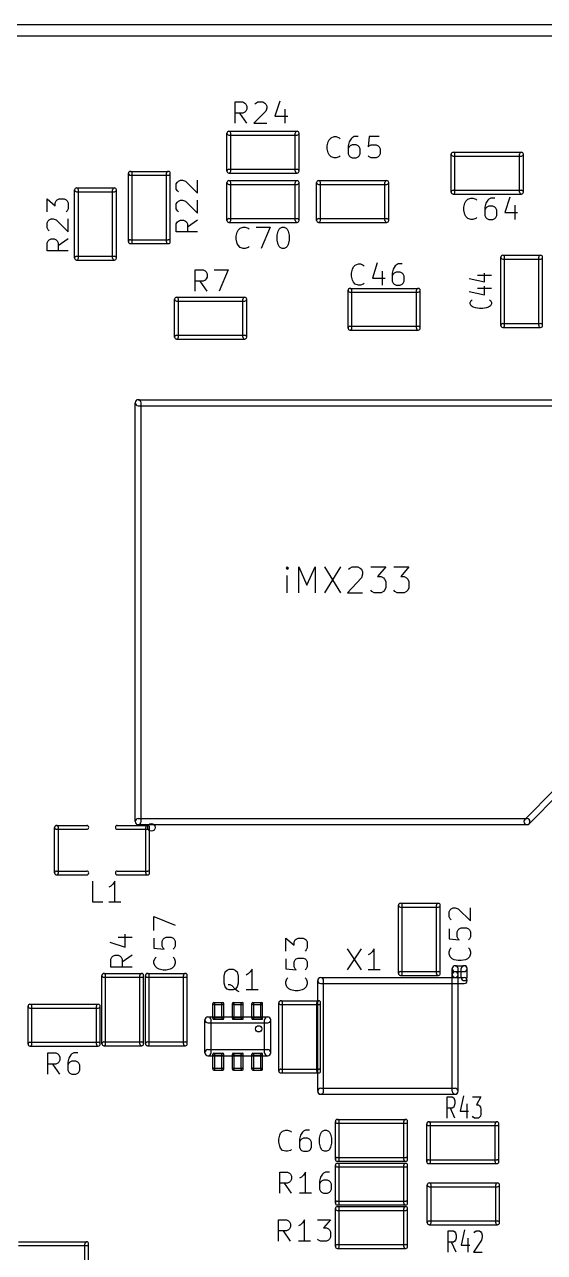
# Model space of a CAD drawing. Extents: x 32880 to 68030, y 23813 to 49782.
# Drawn here: x 50542 to 57387, y 33624 to 49782 of the extents above; entities that cross this region are included whole.
import ezdxf

# ---------------------------------------------------------------- set-up
doc = ezdxf.new("R2010")
doc.units = 0
doc.layers.add('BLACK', color=1, linetype='CONTINUOUS')

msp = doc.modelspace()

# ---------------------------------------------------------------- linework, layer by layer
at = {"layer": 'BLACK'}
for p, q in [((34455, 49782), (66455, 49782)), ((34455, 49632), (66455, 49632)), ((53313, 48483), (53313, 48763)), ((53313, 48763), (53418, 48763)), ((53418, 48763), (53444, 48749)), ((53444, 48749), (53457, 48736)), ((53457, 48643), (53444, 48629)), ((53457, 48736), (53470, 48709)), ((53470, 48669), (53457, 48643)), ((53470, 48709), (53470, 48669)), ((53720, 48643), (53562, 48483)), ((53576, 48736), (53589, 48749)), ((53589, 48749), (53615, 48763)), ((53615, 48763), (53681, 48763)), ((53681, 48763), (53707, 48749)), ((53707, 48749), (53720, 48736)), ((53720, 48736), (53733, 48709)), ((53733, 48683), (53720, 48643)), ((53733, 48709), (53733, 48683)), ((53904, 48776), (53839, 48576)), ((53970, 48669), (53970, 48483)), ((53418, 48616), (53313, 48616)), ((53470, 48483), (53378, 48616)), ((53444, 48629), (53418, 48616)), ((53562, 48483), (53733, 48483)), ((53839, 48576), (54009, 48576)), ((53206, 47853), (53206, 48353)), ((53231, 48378), (54131, 48378)), ((53231, 48328), (54131, 48328)), ((53256, 47853), (53256, 48353)), ((54106, 47853), (54106, 48353)), ((54156, 47853), (54156, 48353)), ((54528, 48187), (54541, 48240)), ((54528, 48147), (54528, 48187)), ((54541, 48240), (54554, 48267)), ((54554, 48267), (54580, 48293)), ((54580, 48293), (54620, 48307)), ((54620, 48307), (54646, 48307)), ((54646, 48307), (54685, 48293)), ((54685, 48293), (54698, 48280)), ((54817, 48240), (54804, 48187)), ((54804, 48187), (54804, 48080)), ((54817, 48173), (54804, 48147)), ((54843, 48280), (54817, 48240)), ((54830, 48187), (54817, 48173)), ((54856, 48200), (54830, 48187)), ((54856, 48293), (54843, 48280)), ((54882, 48307), (54856, 48293)), ((54909, 48200), (54856, 48200)), ((54935, 48307), (54882, 48307)), ((54935, 48187), (54909, 48200)), ((54948, 48173), (54935, 48187)), ((54961, 48147), (54948, 48173)), ((55080, 48307), (55067, 48173)), ((55067, 48173), (55080, 48187)), ((55211, 48307), (55080, 48307)), ((55080, 48187), (55106, 48200)), ((55106, 48200), (55172, 48200)), ((55172, 48200), (55198, 48187)), ((55198, 48187), (55211, 48173)), ((55211, 48173), (55224, 48147)), ((54541, 48093), (54528, 48147)), ((54554, 48067), (54541, 48093)), ((54580, 48040), (54554, 48067)), ((54620, 48027), (54580, 48040)), ((54646, 48027), (54620, 48027)), ((54685, 48040), (54646, 48027)), ((54698, 48053), (54685, 48040)), ((54804, 48080), (54817, 48053)), ((54817, 48053), (54830, 48040)), ((54830, 48040), (54856, 48027)), ((54856, 48027), (54909, 48027)), ((54909, 48027), (54935, 48040)), ((54935, 48040), (54948, 48053)), ((54948, 48053), (54961, 48080)), ((54961, 48080), (54961, 48147)), ((55080, 48040), (55067, 48053)), ((55106, 48027), (55080, 48040)), ((55172, 48027), (55106, 48027)), ((55198, 48040), (55172, 48027)), ((55211, 48053), (55198, 48040)), ((55224, 48080), (55211, 48053)), ((55224, 48147), (55224, 48080)), ((56159, 47577), (56159, 48077)), ((56184, 48102), (57084, 48102)), ((56184, 48052), (57084, 48052)), ((56209, 47577), (56209, 48077)), ((57059, 47577), (57059, 48077)), ((57109, 47577), (57109, 48077)), ((51935, 47850), (52435, 47850)), ((53231, 47878), (54131, 47878)), ((53231, 47828), (54131, 47828)), ((51910, 46925), (51910, 47825)), ((51935, 47800), (52435, 47800)), ((51960, 46925), (51960, 47825)), ((52410, 46925), (52410, 47825)), ((52460, 46925), (52460, 47825)), ((52540, 47684), (52554, 47710)), ((52540, 47618), (52540, 47684)), ((52554, 47710), (52567, 47723)), ((52567, 47723), (52594, 47736)), ((52594, 47736), (52620, 47736)), ((52620, 47736), (52660, 47723)), ((52660, 47723), (52820, 47565)), ((52820, 47565), (52820, 47736)), ((53206, 47203), (53206, 47703)), ((53231, 47728), (54131, 47728)), ((53231, 47678), (54131, 47678)), ((53256, 47203), (53256, 47703)), ((54106, 47203), (54106, 47703)), ((54156, 47203), (54156, 47703)), ((54387, 47203), (54387, 47703)), ((54412, 47728), (55312, 47728)), ((54412, 47678), (55312, 47678)), ((54437, 47203), (54437, 47703)), ((55287, 47203), (55287, 47703)), ((55337, 47203), (55337, 47703)), ((51201, 46708), (51201, 47608)), ((51226, 47633), (51726, 47633)), ((51226, 47583), (51726, 47583)), ((51251, 46708), (51251, 47608)), ((51701, 46708), (51701, 47608)), ((51751, 46708), (51751, 47608)), ((52554, 47592), (52540, 47618)), ((52567, 47579), (52554, 47592)), ((56184, 47602), (57084, 47602)), ((56184, 47552), (57084, 47552)), ((56929, 47511), (56864, 47311)), ((50842, 47317), (50842, 47488)), ((50842, 47488), (50947, 47396)), ((50947, 47436), (50960, 47462)), ((50947, 47396), (50947, 47436)), ((50960, 47462), (50973, 47475)), ((50973, 47475), (50999, 47488)), ((50999, 47488), (51065, 47488)), ((51065, 47488), (51091, 47475)), ((51091, 47475), (51105, 47462)), ((51105, 47462), (51118, 47436)), ((51118, 47357), (51105, 47331)), ((51118, 47436), (51118, 47357)), ((52540, 47421), (52554, 47447)), ((52540, 47355), (52540, 47421)), ((52554, 47329), (52540, 47355)), ((52554, 47447), (52567, 47460)), ((52567, 47460), (52594, 47473)), ((52594, 47473), (52620, 47473)), ((52620, 47473), (52660, 47460)), ((52660, 47460), (52820, 47302)), ((52820, 47302), (52820, 47473)), ((56325, 47378), (56338, 47431)), ((56325, 47338), (56325, 47378)), ((56338, 47431), (56351, 47458)), ((56351, 47458), (56377, 47484)), ((56377, 47484), (56417, 47498)), ((56417, 47498), (56443, 47498)), ((56443, 47498), (56482, 47484)), ((56482, 47484), (56495, 47471)), ((56614, 47431), (56601, 47378)), ((56601, 47378), (56601, 47271)), ((56614, 47364), (56601, 47338)), ((56640, 47471), (56614, 47431)), ((56627, 47378), (56614, 47364)), ((56653, 47391), (56627, 47378)), ((56653, 47484), (56640, 47471)), ((56679, 47498), (56653, 47484)), ((56706, 47391), (56653, 47391)), ((56732, 47498), (56679, 47498)), ((56732, 47378), (56706, 47391)), ((56745, 47364), (56732, 47378)), ((56758, 47338), (56745, 47364)), ((56995, 47404), (56995, 47218)), ((50842, 47173), (50855, 47199)), ((50855, 47199), (50868, 47212)), ((50868, 47212), (50894, 47225)), ((50894, 47225), (50921, 47225)), ((50921, 47225), (50960, 47212)), ((50960, 47212), (51118, 47054)), ((51105, 47331), (51091, 47317)), ((51118, 47054), (51118, 47225)), ((52540, 47158), (52554, 47184)), ((52567, 47316), (52554, 47329)), ((52554, 47184), (52567, 47197)), ((52567, 47197), (52594, 47210)), ((52594, 47210), (52634, 47210)), ((52634, 47210), (52660, 47197)), ((52660, 47197), (52674, 47184)), ((52674, 47184), (52687, 47158)), ((52820, 47210), (52687, 47118)), ((53231, 47228), (54131, 47228)), ((54412, 47228), (55312, 47228)), ((56338, 47284), (56325, 47338)), ((56351, 47258), (56338, 47284)), ((56377, 47231), (56351, 47258)), ((56417, 47218), (56377, 47231)), ((56443, 47218), (56417, 47218)), ((56482, 47231), (56443, 47218)), ((56495, 47244), (56482, 47231)), ((56601, 47271), (56614, 47244)), ((56614, 47244), (56627, 47231)), ((56627, 47231), (56653, 47218)), ((56653, 47218), (56706, 47218)), ((56706, 47218), (56732, 47231)), ((56732, 47231), (56745, 47244)), ((56745, 47244), (56758, 47271)), ((56758, 47271), (56758, 47338)), ((56864, 47311), (57034, 47311)), ((50842, 47107), (50842, 47173)), ((50855, 47081), (50842, 47107)), ((50868, 47068), (50855, 47081)), ((52540, 47053), (52540, 47158)), ((52820, 47053), (52540, 47053)), ((52687, 47158), (52687, 47053)), ((53231, 47178), (54131, 47178)), ((53329, 46997), (53342, 47050)), ((53342, 47050), (53355, 47077)), ((53355, 47077), (53381, 47103)), ((53381, 47103), (53421, 47117)), ((53421, 47117), (53447, 47117)), ((53447, 47117), (53486, 47103)), ((53486, 47103), (53499, 47090)), ((53591, 47117), (53775, 47117)), ((53775, 47117), (53657, 46837)), ((53868, 47010), (53881, 47063)), ((53881, 47063), (53894, 47090)), ((53894, 47090), (53907, 47103)), ((53907, 47103), (53933, 47117)), ((53933, 47117), (53960, 47117)), ((53960, 47117), (53986, 47103)), ((53986, 47103), (53999, 47090)), ((53999, 47090), (54012, 47063)), ((54012, 47063), (54025, 47010)), ((54412, 47178), (55312, 47178)), ((50842, 46910), (50855, 46936)), ((50842, 46805), (50842, 46910)), ((50855, 46936), (50868, 46949)), ((50868, 46949), (50894, 46962)), ((50894, 46962), (50934, 46962)), ((50934, 46962), (50960, 46949)), ((50960, 46949), (50973, 46936)), ((50973, 46936), (50986, 46910)), ((51118, 46962), (50986, 46870)), ((50986, 46910), (50986, 46805)), ((51935, 46950), (52435, 46950)), ((51935, 46900), (52435, 46900)), ((53329, 46957), (53329, 46997)), ((53342, 46903), (53329, 46957)), ((53355, 46877), (53342, 46903)), ((53381, 46850), (53355, 46877)), ((53499, 46863), (53486, 46850)), ((53868, 46943), (53868, 47010)), ((53881, 46890), (53868, 46943)), ((53894, 46863), (53881, 46890)), ((53907, 46850), (53894, 46863)), ((53999, 46863), (53986, 46850)), ((54012, 46890), (53999, 46863)), ((54025, 46943), (54012, 46890)), ((54025, 47010), (54025, 46943)), ((51118, 46805), (50842, 46805)), ((51226, 46733), (51726, 46733)), ((53421, 46837), (53381, 46850)), ((53447, 46837), (53421, 46837)), ((53486, 46850), (53447, 46837)), ((53933, 46837), (53907, 46850)), ((53960, 46837), (53933, 46837)), ((53986, 46850), (53960, 46837)), ((56812, 45822), (56812, 46722)), ((56837, 46747), (57337, 46747)), ((56837, 46697), (57337, 46697)), ((56862, 45822), (56862, 46722)), ((57312, 45822), (57312, 46722)), ((57362, 45822), (57362, 46722)), ((51226, 46683), (51726, 46683)), ((52789, 46274), (52789, 46554)), ((52789, 46554), (52894, 46554)), ((52894, 46554), (52920, 46540)), ((52920, 46540), (52933, 46527)), ((53038, 46554), (53222, 46554)), ((53222, 46554), (53104, 46274)), ((54845, 46512), (54858, 46565)), ((54858, 46565), (54871, 46592)), ((54871, 46592), (54897, 46618)), ((54897, 46618), (54937, 46632)), ((54937, 46632), (54963, 46632)), ((54963, 46632), (55002, 46618)), ((55002, 46618), (55015, 46605)), ((55186, 46645), (55121, 46445)), ((55252, 46538), (55252, 46352)), ((55397, 46565), (55384, 46512)), ((55423, 46605), (55397, 46565)), ((55436, 46618), (55423, 46605)), ((55462, 46632), (55436, 46618)), ((55515, 46632), (55462, 46632)), ((52894, 46407), (52789, 46407)), ((52946, 46274), (52854, 46407)), ((52920, 46420), (52894, 46407)), ((52933, 46434), (52920, 46420)), ((52933, 46527), (52946, 46500)), ((52946, 46460), (52933, 46434)), ((52946, 46500), (52946, 46460)), ((54845, 46472), (54845, 46512)), ((54858, 46418), (54845, 46472)), ((54871, 46392), (54858, 46418)), ((54897, 46365), (54871, 46392)), ((55015, 46378), (55002, 46365)), ((55121, 46445), (55291, 46445)), ((55384, 46512), (55384, 46405)), ((55397, 46498), (55384, 46472)), ((55384, 46405), (55397, 46378)), ((55410, 46512), (55397, 46498)), ((55397, 46378), (55410, 46365)), ((55436, 46525), (55410, 46512)), ((55489, 46525), (55436, 46525)), ((55515, 46512), (55489, 46525)), ((55528, 46498), (55515, 46512)), ((55515, 46365), (55528, 46378)), ((55541, 46472), (55528, 46498)), ((55528, 46378), (55541, 46405)), ((55541, 46405), (55541, 46472)), ((56397, 46441), (56597, 46398)), ((56504, 46484), (56690, 46484)), ((56597, 46398), (56597, 46510)), ((54801, 45786), (54801, 46286)), ((54826, 46311), (55726, 46311)), ((54826, 46261), (55726, 46261)), ((54851, 45786), (54851, 46286)), ((54937, 46352), (54897, 46365)), ((54963, 46352), (54937, 46352)), ((55002, 46365), (54963, 46352)), ((55410, 46365), (55436, 46352)), ((55436, 46352), (55489, 46352)), ((55489, 46352), (55515, 46365)), ((55701, 45786), (55701, 46286)), ((55751, 45786), (55751, 46286)), ((56397, 46270), (56597, 46227)), ((56504, 46313), (56690, 46313)), ((56597, 46227), (56597, 46339)), ((52517, 45668), (52517, 46168)), ((52542, 46193), (53442, 46193)), ((52542, 46143), (53442, 46143)), ((52567, 45668), (52567, 46168)), ((53417, 45668), (53417, 46168)), ((53467, 45668), (53467, 46168)), ((56410, 46124), (56424, 46150)), ((56410, 46107), (56410, 46124)), ((56424, 46082), (56410, 46107)), ((56424, 46150), (56437, 46159)), ((56450, 46064), (56424, 46082)), ((56477, 46056), (56450, 46064)), ((56530, 46047), (56477, 46056)), ((56624, 46056), (56570, 46047)), ((56650, 46064), (56624, 46056)), ((56677, 46082), (56650, 46064)), ((56664, 46159), (56677, 46150)), ((56677, 46150), (56690, 46124)), ((56690, 46107), (56677, 46082)), ((56690, 46124), (56690, 46107)), ((56570, 46047), (56530, 46047)), ((54826, 45811), (55726, 45811)), ((54826, 45761), (55726, 45761)), ((56837, 45847), (57337, 45847)), ((56837, 45797), (57337, 45797)), ((52542, 45693), (53442, 45693)), ((52542, 45643), (53442, 45643)), ((51998, 39294), (51998, 44806)), ((52038, 44846), (57550, 44846)), ((52038, 44766), (57550, 44766)), ((52078, 39294), (52078, 44806)), ((54001, 42646), (53986, 42630)), ((53986, 42630), (54001, 42614)), ((54016, 42630), (54001, 42646)), ((54001, 42646), (54001, 42614)), ((54001, 42614), (54016, 42630)), ((54001, 42306), (54001, 42533)), ((54153, 42306), (54153, 42646)), ((54153, 42646), (54260, 42404)), ((54260, 42404), (54367, 42646)), ((54367, 42646), (54367, 42306)), ((54489, 42646), (54702, 42306)), ((54702, 42646), (54489, 42306)), ((54977, 42501), (54794, 42306)), ((54809, 42614), (54824, 42630)), ((54824, 42630), (54855, 42646)), ((54855, 42646), (54931, 42646)), ((54931, 42646), (54961, 42630)), ((54961, 42630), (54977, 42614)), ((54977, 42614), (54992, 42582)), ((54992, 42549), (54977, 42501)), ((54992, 42582), (54992, 42549)), ((55099, 42646), (55297, 42646)), ((55297, 42646), (55190, 42517)), ((55190, 42517), (55236, 42517)), ((55236, 42517), (55266, 42501)), ((55266, 42501), (55282, 42484)), ((55404, 42646), (55602, 42646)), ((55602, 42646), (55495, 42517)), ((55495, 42517), (55541, 42517)), ((55541, 42517), (55571, 42501)), ((55571, 42501), (55587, 42484)), ((55114, 42323), (55099, 42339)), ((55282, 42339), (55266, 42323)), ((55282, 42484), (55297, 42452)), ((55297, 42371), (55282, 42339)), ((55297, 42452), (55297, 42371)), ((55419, 42323), (55404, 42339)), ((55587, 42339), (55571, 42323)), ((55587, 42484), (55602, 42452)), ((55602, 42371), (55587, 42339)), ((55602, 42452), (55602, 42371)), ((54794, 42306), (54992, 42306)), ((55144, 42306), (55114, 42323)), ((55236, 42306), (55144, 42306)), ((55266, 42323), (55236, 42306)), ((55449, 42306), (55419, 42323)), ((55541, 42306), (55449, 42306)), ((55571, 42323), (55541, 42306)), ((57128, 39323), (57521, 39716)), ((57185, 39266), (57578, 39659)), ((52038, 39334), (57156, 39334)), ((50938, 38618), (50938, 39218)), ((50963, 39243), (51363, 39243)), ((50963, 39193), (51363, 39193)), ((50988, 38618), (50988, 39218)), ((51763, 39243), (52163, 39243)), ((51763, 39193), (52163, 39193)), ((52038, 39254), (57156, 39254)), ((52138, 38618), (52138, 39218)), ((52188, 38618), (52188, 39218)), ((50963, 38643), (51363, 38643)), ((51763, 38643), (52163, 38643)), ((50963, 38593), (51363, 38593)), ((51441, 38235), (51441, 38511)), ((51703, 38472), (51677, 38446)), ((51729, 38511), (51703, 38472)), ((51729, 38235), (51729, 38511)), ((51763, 38593), (52163, 38593)), ((51677, 38446), (51651, 38432)), ((51572, 38235), (51441, 38235)), ((51808, 38235), (51651, 38235)), ((55465, 37295), (55465, 38195)), ((55490, 38220), (55990, 38220)), ((55490, 38170), (55990, 38170)), ((55515, 37295), (55515, 38195)), ((55965, 37295), (55965, 38195)), ((56015, 37295), (56015, 38195)), ((56132, 38108), (56146, 38134)), ((56146, 38134), (56159, 38147)), ((56159, 38147), (56186, 38160)), ((56186, 38160), (56212, 38160)), ((56212, 38160), (56252, 38147)), ((56252, 38147), (56412, 37989)), ((56412, 37989), (56412, 38160)), ((52246, 37863), (52246, 38047)), ((52246, 38047), (52526, 37929)), ((56132, 38042), (56132, 38108)), ((56146, 38016), (56132, 38042)), ((56159, 38003), (56146, 38016)), ((51866, 37643), (51866, 37813)), ((56132, 37884), (56132, 37753)), ((56239, 37845), (56252, 37871)), ((56239, 37779), (56239, 37845)), ((56252, 37871), (56266, 37884)), ((56266, 37884), (56292, 37897)), ((56292, 37897), (56359, 37897)), ((56359, 37897), (56386, 37884)), ((56386, 37884), (56399, 37871)), ((56399, 37871), (56412, 37845)), ((56412, 37845), (56412, 37779)), ((51666, 37708), (51866, 37643)), ((51773, 37774), (51959, 37774)), ((52246, 37758), (52246, 37627)), ((52353, 37719), (52366, 37745)), ((52353, 37653), (52353, 37719)), ((52366, 37627), (52353, 37653)), ((52366, 37745), (52380, 37758)), ((52380, 37758), (52406, 37771)), ((52406, 37771), (52473, 37771)), ((52473, 37771), (52500, 37758)), ((52500, 37758), (52513, 37745)), ((52513, 37745), (52526, 37719)), ((52526, 37653), (52513, 37627)), ((52526, 37719), (52526, 37653)), ((53983, 37591), (53983, 37762)), ((53983, 37762), (54090, 37670)), ((54090, 37710), (54103, 37736)), ((54090, 37670), (54090, 37710)), ((54103, 37736), (54117, 37749)), ((54117, 37749), (54143, 37762)), ((54143, 37762), (54210, 37762)), ((54210, 37762), (54237, 37749)), ((54237, 37749), (54250, 37736)), ((54250, 37736), (54263, 37710)), ((54263, 37710), (54263, 37631)), ((56132, 37753), (56266, 37740)), ((56252, 37753), (56239, 37779)), ((56266, 37740), (56252, 37753)), ((56399, 37753), (56386, 37740)), ((56412, 37779), (56399, 37753)), ((51679, 37485), (51693, 37511)), ((51693, 37511), (51706, 37524)), ((51706, 37524), (51733, 37537)), ((51733, 37537), (51773, 37537)), ((51773, 37537), (51799, 37524)), ((51799, 37524), (51813, 37511)), ((51813, 37511), (51826, 37485)), ((51959, 37537), (51826, 37445)), ((52246, 37627), (52380, 37614)), ((52246, 37456), (52260, 37495)), ((52260, 37495), (52273, 37508)), ((52380, 37614), (52366, 37627)), ((52513, 37627), (52500, 37614)), ((52500, 37508), (52513, 37495)), ((52513, 37495), (52526, 37456)), ((53983, 37486), (53983, 37355)), ((54103, 37473), (54117, 37486)), ((54117, 37486), (54143, 37499)), ((54143, 37499), (54210, 37499)), ((54210, 37499), (54237, 37486)), ((54250, 37605), (54237, 37591)), ((54237, 37486), (54250, 37473)), ((54263, 37631), (54250, 37605)), ((54788, 37621), (54972, 37345)), ((54972, 37621), (54788, 37345)), ((55091, 37556), (55065, 37542)), ((55117, 37582), (55091, 37556)), ((55143, 37621), (55117, 37582)), ((55143, 37345), (55143, 37621)), ((56132, 37582), (56146, 37621)), ((56132, 37556), (56132, 37582)), ((56146, 37516), (56132, 37556)), ((56146, 37621), (56159, 37634)), ((56172, 37490), (56146, 37516)), ((56199, 37477), (56172, 37490)), ((56372, 37490), (56346, 37477)), ((56399, 37516), (56372, 37490)), ((56386, 37634), (56399, 37621)), ((56399, 37621), (56412, 37582)), ((56412, 37556), (56399, 37516)), ((56412, 37582), (56412, 37556)), ((51679, 37380), (51679, 37485)), ((51959, 37380), (51679, 37380)), ((51826, 37485), (51826, 37380)), ((52246, 37430), (52246, 37456)), ((52260, 37390), (52246, 37430)), ((52286, 37364), (52260, 37390)), ((52313, 37351), (52286, 37364)), ((52366, 37338), (52313, 37351)), ((52406, 37338), (52366, 37338)), ((52460, 37351), (52406, 37338)), ((52486, 37364), (52460, 37351)), ((52513, 37390), (52486, 37364)), ((52526, 37430), (52513, 37390)), ((52526, 37456), (52526, 37430)), ((53184, 37315), (53210, 37341)), ((53210, 37341), (53236, 37354)), ((53236, 37354), (53289, 37354)), ((53289, 37354), (53315, 37341)), ((53315, 37341), (53341, 37315)), ((53538, 37354), (53512, 37315)), ((53538, 37078), (53538, 37354)), ((53983, 37355), (54117, 37342)), ((54090, 37447), (54103, 37473)), ((54090, 37381), (54090, 37447)), ((54103, 37355), (54090, 37381)), ((54117, 37342), (54103, 37355)), ((54250, 37355), (54237, 37342)), ((54250, 37473), (54263, 37447)), ((54263, 37381), (54250, 37355)), ((54263, 37447), (54263, 37381)), ((55222, 37345), (55065, 37345)), ((56173, 37281), (56173, 37359)), ((56252, 37464), (56199, 37477)), ((56212, 37398), (56330, 37398)), ((56251, 37281), (56251, 37359)), ((56292, 37464), (56252, 37464)), ((56346, 37477), (56292, 37464)), ((56292, 37241), (56292, 37359)), ((56370, 37241), (56370, 37359)), ((51560, 36370), (51560, 37270)), ((51585, 37295), (52085, 37295)), ((51585, 37245), (52085, 37245)), ((51610, 36370), (51610, 37270)), ((52060, 36370), (52060, 37270)), ((52110, 36370), (52110, 37270)), ((52134, 36370), (52134, 37270)), ((52159, 37295), (52659, 37295)), ((52159, 37245), (52659, 37245)), ((52184, 36370), (52184, 37270)), ((52634, 36370), (52634, 37270)), ((52684, 36370), (52684, 37270)), ((53171, 37262), (53184, 37315)), ((53171, 37170), (53171, 37262)), ((53184, 37118), (53171, 37170)), ((53341, 37315), (53355, 37262)), ((53355, 37170), (53341, 37118)), ((53355, 37262), (53355, 37170)), ((53486, 37289), (53460, 37275)), ((53512, 37315), (53486, 37289)), ((53983, 37184), (53997, 37223)), ((53983, 37158), (53983, 37184)), ((53997, 37223), (54010, 37236)), ((54237, 37236), (54250, 37223)), ((54250, 37223), (54263, 37184)), ((54263, 37184), (54263, 37158)), ((54402, 35746), (54402, 37202)), ((54441, 37241), (56331, 37241)), ((54441, 37163), (56331, 37163)), ((54480, 35746), (54480, 37202)), ((55490, 37320), (55990, 37320)), ((55490, 37270), (55990, 37270)), ((56173, 35746), (56173, 37280)), ((56212, 37320), (56330, 37320)), ((56251, 35746), (56251, 37280)), ((53210, 37091), (53184, 37118)), ((53236, 37078), (53210, 37091)), ((53249, 37144), (53223, 37144)), ((53289, 37078), (53236, 37078)), ((53276, 37131), (53249, 37144)), ((53315, 37091), (53276, 37131)), ((53315, 37091), (53289, 37078)), ((53341, 37118), (53315, 37091)), ((53341, 37065), (53315, 37091)), ((53368, 37052), (53341, 37065)), ((53617, 37078), (53460, 37078)), ((53997, 37118), (53983, 37158)), ((54023, 37092), (53997, 37118)), ((54050, 37079), (54023, 37092)), ((54103, 37066), (54050, 37079)), ((54143, 37066), (54103, 37066)), ((54197, 37079), (54143, 37066)), ((54223, 37092), (54197, 37079)), ((54250, 37118), (54223, 37092)), ((54263, 37158), (54250, 37118)), ((50588, 36365), (50588, 36865)), ((50613, 36890), (51513, 36890)), ((50613, 36840), (51513, 36840)), ((50638, 36365), (50638, 36865)), ((51488, 36365), (51488, 36865)), ((51538, 36365), (51538, 36865)), ((53023, 36706), (53023, 36902)), ((53036, 36915), (53154, 36915)), ((53036, 36889), (53154, 36889)), ((53049, 36706), (53049, 36902)), ((53141, 36706), (53141, 36902)), ((53167, 36706), (53167, 36902)), ((53278, 36706), (53278, 36902)), ((53291, 36915), (53409, 36915)), ((53291, 36889), (53409, 36889)), ((53304, 36706), (53304, 36902)), ((53396, 36706), (53396, 36902)), ((53422, 36706), (53422, 36902)), ((53533, 36706), (53533, 36902)), ((53546, 36915), (53664, 36915)), ((53546, 36889), (53664, 36889)), ((53559, 36706), (53559, 36902)), ((53651, 36706), (53651, 36902)), ((53677, 36706), (53677, 36902)), ((53890, 36011), (53890, 36911)), ((53915, 36936), (54415, 36936)), ((53915, 36886), (54415, 36886)), ((53940, 36011), (53940, 36911)), ((54390, 36011), (54390, 36911)), ((54440, 36011), (54440, 36911)), ((52917, 36253), (52917, 36685)), ((52957, 36725), (53743, 36725)), ((52997, 36253), (52997, 36685)), ((53036, 36718), (53154, 36718)), ((53036, 36692), (53154, 36692)), ((53291, 36718), (53409, 36718)), ((53291, 36692), (53409, 36692)), ((53546, 36718), (53664, 36718)), ((53546, 36692), (53664, 36692)), ((53703, 36253), (53703, 36685)), ((53783, 36253), (53783, 36685)), ((52957, 36645), (53743, 36645)), ((50613, 36390), (51513, 36390)), ((51585, 36395), (52085, 36395)), ((52159, 36395), (52659, 36395)), ((50613, 36340), (51513, 36340)), ((50848, 35970), (50848, 36250)), ((50848, 36250), (50953, 36250)), ((50953, 36250), (50979, 36236)), ((50979, 36236), (50992, 36223)), ((50992, 36223), (51005, 36196)), ((51005, 36196), (51005, 36156)), ((51150, 36223), (51124, 36183)), ((51163, 36236), (51150, 36223)), ((51189, 36250), (51163, 36236)), ((51242, 36250), (51189, 36250)), ((51585, 36345), (52085, 36345)), ((52159, 36345), (52659, 36345)), ((52957, 36293), (53743, 36293)), ((52957, 36213), (53743, 36213)), ((53023, 36037), (53023, 36233)), ((53036, 36246), (53154, 36246)), ((53036, 36220), (53154, 36220)), ((53049, 36037), (53049, 36233)), ((53141, 36037), (53141, 36233)), ((53167, 36037), (53167, 36233)), ((53278, 36037), (53278, 36233)), ((53291, 36246), (53409, 36246)), ((53291, 36220), (53409, 36220)), ((53304, 36037), (53304, 36233)), ((53396, 36037), (53396, 36233)), ((53422, 36037), (53422, 36233)), ((53533, 36037), (53533, 36233)), ((53546, 36246), (53664, 36246)), ((53546, 36220), (53664, 36220)), ((53559, 36037), (53559, 36233)), ((53651, 36037), (53651, 36233)), ((53677, 36037), (53677, 36233)), ((50953, 36103), (50848, 36103)), ((51005, 35970), (50913, 36103)), ((50979, 36116), (50953, 36103)), ((50992, 36130), (50979, 36116)), ((51005, 36156), (50992, 36130)), ((51124, 36183), (51111, 36130)), ((51111, 36130), (51111, 36023)), ((51124, 36116), (51111, 36090)), ((51137, 36130), (51124, 36116)), ((51163, 36143), (51137, 36130)), ((51216, 36143), (51163, 36143)), ((51242, 36130), (51216, 36143)), ((51255, 36116), (51242, 36130)), ((51268, 36090), (51255, 36116)), ((51268, 36023), (51268, 36090)), ((53036, 36049), (53154, 36049)), ((53291, 36049), (53409, 36049)), ((53546, 36049), (53664, 36049)), ((53915, 36036), (54415, 36036)), ((51111, 36023), (51124, 35996)), ((51124, 35996), (51137, 35983)), ((51137, 35983), (51163, 35970)), ((51163, 35970), (51216, 35970)), ((51216, 35970), (51242, 35983)), ((51242, 35983), (51255, 35996)), ((51255, 35996), (51268, 36023)), ((53036, 36023), (53154, 36023)), ((53291, 36023), (53409, 36023)), ((53546, 36023), (53664, 36023)), ((53915, 35986), (54415, 35986)), ((54441, 35784), (56211, 35784)), ((54441, 35706), (56211, 35706)), ((56106, 35392), (56106, 35672)), ((56106, 35672), (56174, 35672)), ((56174, 35672), (56192, 35658)), ((56192, 35658), (56200, 35645)), ((56200, 35552), (56192, 35538)), ((56200, 35645), (56209, 35618)), ((56209, 35578), (56200, 35552)), ((56209, 35618), (56209, 35578)), ((56320, 35685), (56277, 35485)), ((56363, 35578), (56363, 35392)), ((56440, 35672), (56551, 35672)), ((56551, 35672), (56491, 35565)), ((56491, 35565), (56517, 35565)), ((56517, 35565), (56534, 35552)), ((56534, 35552), (56543, 35538)), ((56174, 35525), (56106, 35525)), ((56209, 35392), (56149, 35525)), ((56192, 35538), (56174, 35525)), ((56277, 35485), (56389, 35485)), ((56448, 35405), (56440, 35418)), ((56465, 35392), (56448, 35405)), ((56517, 35392), (56465, 35392)), ((56534, 35405), (56517, 35392)), ((56543, 35418), (56534, 35405)), ((56543, 35538), (56551, 35512)), ((56551, 35445), (56543, 35418)), ((56551, 35512), (56551, 35445)), ((53940, 35221), (53980, 35235)), ((53980, 35235), (54006, 35235)), ((54006, 35235), (54045, 35221)), ((54242, 35235), (54216, 35221)), ((54295, 35235), (54242, 35235)), ((54466, 35221), (54492, 35235)), ((54492, 35235), (54519, 35235)), ((54519, 35235), (54545, 35221)), ((54635, 34849), (54635, 35349)), ((54660, 35374), (55560, 35374)), ((54660, 35324), (55560, 35324)), ((54685, 34849), (54685, 35349)), ((55535, 34849), (55535, 35349)), ((55585, 34849), (55585, 35349)), ((55837, 34818), (55837, 35318)), ((55862, 35343), (56762, 35343)), ((55862, 35293), (56762, 35293)), ((55887, 34818), (55887, 35318)), ((56737, 34818), (56737, 35318)), ((56787, 34818), (56787, 35318)), ((53888, 35115), (53901, 35168)), ((53888, 35075), (53888, 35115)), ((53901, 35021), (53888, 35075)), ((53901, 35168), (53914, 35195)), ((53914, 35195), (53940, 35221)), ((54045, 35221), (54058, 35208)), ((54177, 35168), (54164, 35115)), ((54164, 35115), (54164, 35008)), ((54177, 35101), (54164, 35075)), ((54203, 35208), (54177, 35168)), ((54190, 35115), (54177, 35101)), ((54216, 35128), (54190, 35115)), ((54216, 35221), (54203, 35208)), ((54269, 35128), (54216, 35128)), ((54295, 35115), (54269, 35128)), ((54308, 35101), (54295, 35115)), ((54321, 35075), (54308, 35101)), ((54321, 35008), (54321, 35075)), ((54427, 35128), (54440, 35181)), ((54427, 35061), (54427, 35128)), ((54440, 35181), (54453, 35208)), ((54453, 35208), (54466, 35221)), ((54545, 35221), (54558, 35208)), ((54558, 35208), (54571, 35181)), ((54571, 35181), (54584, 35128)), ((54584, 35128), (54584, 35061)), ((53914, 34995), (53901, 35021)), ((53940, 34968), (53914, 34995)), ((53980, 34955), (53940, 34968)), ((54006, 34955), (53980, 34955)), ((54045, 34968), (54006, 34955)), ((54058, 34981), (54045, 34968)), ((54164, 35008), (54177, 34981)), ((54177, 34981), (54190, 34968)), ((54190, 34968), (54216, 34955)), ((54216, 34955), (54269, 34955)), ((54269, 34955), (54295, 34968)), ((54295, 34968), (54308, 34981)), ((54308, 34981), (54321, 35008)), ((54440, 35008), (54427, 35061)), ((54453, 34981), (54440, 35008)), ((54466, 34968), (54453, 34981)), ((54492, 34955), (54466, 34968)), ((54519, 34955), (54492, 34955)), ((54545, 34968), (54519, 34955)), ((54558, 34981), (54545, 34968)), ((54571, 35008), (54558, 34981)), ((54584, 35061), (54571, 35008)), ((54635, 34274), (54635, 34774)), ((54660, 34874), (55560, 34874)), ((54660, 34824), (55560, 34824)), ((54660, 34799), (55560, 34799)), ((54660, 34749), (55560, 34749)), ((54685, 34274), (54685, 34774)), ((55535, 34274), (55535, 34774)), ((55585, 34274), (55585, 34774)), ((55862, 34843), (56762, 34843)), ((55862, 34793), (56762, 34793)), ((53901, 34403), (53901, 34683)), ((53901, 34683), (54006, 34683)), ((54006, 34683), (54032, 34669)), ((54032, 34669), (54045, 34656)), ((54045, 34656), (54058, 34629)), ((54058, 34589), (54045, 34563)), ((54058, 34629), (54058, 34589)), ((54190, 34616), (54164, 34603)), ((54216, 34643), (54190, 34616)), ((54242, 34683), (54216, 34643)), ((54242, 34403), (54242, 34683)), ((54440, 34616), (54427, 34563)), ((54466, 34656), (54440, 34616)), ((54479, 34669), (54466, 34656)), ((54505, 34683), (54479, 34669)), ((54558, 34683), (54505, 34683)), ((54006, 34536), (53901, 34536)), ((54058, 34403), (53966, 34536)), ((54032, 34549), (54006, 34536)), ((54045, 34563), (54032, 34549)), ((54427, 34563), (54427, 34456)), ((54440, 34549), (54427, 34523)), ((54427, 34456), (54440, 34429)), ((54453, 34563), (54440, 34549)), ((54440, 34429), (54453, 34416)), ((54479, 34576), (54453, 34563)), ((54453, 34416), (54479, 34403)), ((54532, 34576), (54479, 34576)), ((54558, 34563), (54532, 34576)), ((54532, 34403), (54558, 34416)), ((54571, 34549), (54558, 34563)), ((54558, 34416), (54571, 34429)), ((54584, 34523), (54571, 34549)), ((54571, 34429), (54584, 34456)), ((54584, 34456), (54584, 34523)), ((55845, 34014), (55845, 34514)), ((55870, 34539), (56770, 34539)), ((55870, 34489), (56770, 34489)), ((55895, 34014), (55895, 34514)), ((56745, 34014), (56745, 34514)), ((56795, 34014), (56795, 34514)), ((54321, 34403), (54164, 34403)), ((54479, 34403), (54532, 34403)), ((54660, 34299), (55560, 34299)), ((54635, 33703), (54635, 34203)), ((54660, 34249), (55560, 34249)), ((54660, 34228), (55560, 34228)), ((54660, 34178), (55560, 34178)), ((54685, 33703), (54685, 34203)), ((55535, 33703), (55535, 34203)), ((55585, 33703), (55585, 34203)), ((53885, 33774), (53885, 34054)), ((53885, 34054), (53990, 34054)), ((53990, 34054), (54016, 34040)), ((54016, 34040), (54029, 34027)), ((54029, 33934), (54016, 33920)), ((54029, 34027), (54042, 34000)), ((54042, 33960), (54029, 33934)), ((54042, 34000), (54042, 33960)), ((54174, 33987), (54148, 33974)), ((54200, 34014), (54174, 33987)), ((54226, 34054), (54200, 34014)), ((54226, 33774), (54226, 34054)), ((54397, 34054), (54568, 34054)), ((54568, 34054), (54476, 33947)), ((54476, 33947), (54516, 33947)), ((54516, 33947), (54542, 33934)), ((54542, 33934), (54555, 33920)), ((55870, 34039), (56770, 34039)), ((55870, 33989), (56770, 33989)), ((53990, 33907), (53885, 33907)), ((54042, 33774), (53950, 33907)), ((54016, 33920), (53990, 33907)), ((54305, 33774), (54148, 33774)), ((54411, 33787), (54397, 33800)), ((54437, 33774), (54411, 33787)), ((54516, 33774), (54437, 33774)), ((54542, 33787), (54516, 33774)), ((54555, 33800), (54542, 33787)), ((54555, 33920), (54568, 33894)), ((54568, 33827), (54555, 33800)), ((54568, 33894), (54568, 33827)), ((56121, 33628), (56121, 33908)), ((56121, 33908), (56189, 33908)), ((56189, 33908), (56207, 33894)), ((56207, 33774), (56189, 33761)), ((56207, 33894), (56215, 33881)), ((56215, 33788), (56207, 33774)), ((56215, 33881), (56224, 33854)), ((56224, 33814), (56215, 33788)), ((56224, 33854), (56224, 33814)), ((56335, 33921), (56292, 33721)), ((56378, 33814), (56378, 33628)), ((56558, 33788), (56455, 33628)), ((56463, 33881), (56472, 33894)), ((56472, 33894), (56489, 33908)), ((56489, 33908), (56532, 33908)), ((56532, 33908), (56549, 33894)), ((56549, 33894), (56558, 33881)), ((56558, 33881), (56566, 33854)), ((56566, 33828), (56558, 33788)), ((56566, 33854), (56566, 33828)), ((50461, 33764), (51361, 33764)), ((50461, 33714), (51361, 33714)), ((51336, 33239), (51336, 33739)), ((51386, 33239), (51386, 33739)), ((54660, 33728), (55560, 33728)), ((54660, 33678), (55560, 33678)), ((56189, 33761), (56121, 33761)), ((56224, 33628), (56164, 33761)), ((56292, 33721), (56404, 33721)), ((56455, 33628), (56566, 33628))]:
    msp.add_line(p, q, dxfattribs=at)
for centre, radius in [((52213, 39218), 50), ((53625, 36567), 41)]:
    msp.add_circle(centre, radius, dxfattribs=at)
for centre, radius, start, end in [((53231, 48353), 25, 360, 540), ((53231, 48353), 25, 90, 270), ((54131, 48353), 25, 360, 540), ((54131, 48353), 25, 270, 450), ((56184, 48077), 25, 90, 270), ((56184, 48077), 25, 360, 540), ((57084, 48077), 25, 360, 540), ((57084, 48077), 25, 270, 450), ((51935, 47825), 25, 360, 540), ((51935, 47825), 25, 90, 270), ((52435, 47825), 25, 360, 540), ((52435, 47825), 25, 270, 450), ((53231, 47853), 25, 90, 270), ((53231, 47853), 25, 180, 360), ((54131, 47853), 25, 180, 360), ((54131, 47853), 25, 270, 450), ((53231, 47703), 25, 360, 540), ((53231, 47703), 25, 90, 270), ((54131, 47703), 25, 360, 540), ((54131, 47703), 25, 270, 450), ((54412, 47703), 25, 90, 270), ((54412, 47703), 25, 360, 540), ((55312, 47703), 25, 360, 540), ((55312, 47703), 25, 270, 450), ((51226, 47608), 25, 360, 540), ((51226, 47608), 25, 90, 270), ((51726, 47608), 25, 360, 540), ((51726, 47608), 25, 270, 450), ((56184, 47577), 25, 90, 270), ((56184, 47577), 25, 180, 360), ((57084, 47577), 25, 180, 360), ((57084, 47577), 25, 270, 450), ((53231, 47203), 25, 90, 270), ((53231, 47203), 25, 180, 360), ((54131, 47203), 25, 180, 360), ((54131, 47203), 25, 270, 450), ((54412, 47203), 25, 90, 270), ((54412, 47203), 25, 180, 360), ((55312, 47203), 25, 180, 360), ((55312, 47203), 25, 270, 450), ((51935, 46925), 25, 90, 270), ((51935, 46925), 25, 180, 360), ((52435, 46925), 25, 180, 360), ((52435, 46925), 25, 270, 450), ((51226, 46708), 25, 90, 270), ((51226, 46708), 25, 180, 360), ((51726, 46708), 25, 180, 360), ((51726, 46708), 25, 270, 450), ((56837, 46722), 25, 360, 540), ((56837, 46722), 25, 90, 270), ((57337, 46722), 25, 360, 540), ((57337, 46722), 25, 270, 450), ((54826, 46286), 25, 360, 540), ((54826, 46286), 25, 90, 270), ((55726, 46286), 25, 360, 540), ((55726, 46286), 25, 270, 450), ((52542, 46168), 25, 90, 270), ((52542, 46168), 25, 360, 540), ((53442, 46168), 25, 360, 540), ((53442, 46168), 25, 270, 450), ((54826, 45786), 25, 90, 270), ((54826, 45786), 25, 180, 360), ((55726, 45786), 25, 180, 360), ((55726, 45786), 25, 270, 450), ((56837, 45822), 25, 90, 270), ((56837, 45822), 25, 180, 360), ((57337, 45822), 25, 180, 360), ((57337, 45822), 25, 270, 450), ((52542, 45668), 25, 90, 270), ((52542, 45668), 25, 180, 360), ((53442, 45668), 25, 180, 360), ((53442, 45668), 25, 270, 450), ((52038, 44806), 40, 90, 270), ((52038, 44806), 40, 360, 540), ((52038, 39294), 40, 90, 270), ((52038, 39294), 40, 180, 360), ((57156, 39294), 40, 135, 315), ((57156, 39294), 40, 270, 450), ((50963, 39218), 25, 360, 540), ((50963, 39218), 25, 90, 270), ((51363, 39218), 25, 270, 450), ((51763, 39218), 25, 90, 270), ((52163, 39218), 25, 360, 540), ((52163, 39218), 25, 270, 450), ((50963, 38618), 25, 90, 270), ((50963, 38618), 25, 180, 360), ((51363, 38618), 25, 270, 450), ((51763, 38618), 25, 90, 270), ((52163, 38618), 25, 180, 360), ((52163, 38618), 25, 270, 450), ((55490, 38195), 25, 360, 540), ((55490, 38195), 25, 90, 270), ((55990, 38195), 25, 360, 540), ((55990, 38195), 25, 270, 450), ((56212, 37359), 39, 360, 540), ((56212, 37359), 39, 90, 270), ((56331, 37359), 39, 360, 540), ((56330, 37359), 39, 270, 450), ((51585, 37270), 25, 360, 540), ((51585, 37270), 25, 90, 270), ((52085, 37270), 25, 360, 540), ((52085, 37270), 25, 270, 450), ((52159, 37270), 25, 360, 540), ((52159, 37270), 25, 90, 270), ((52659, 37270), 25, 360, 540), ((52659, 37270), 25, 270, 450), ((54441, 37202), 39, 90, 270), ((54441, 37202), 39, 360, 540), ((55490, 37295), 25, 90, 270), ((55490, 37295), 25, 180, 360), ((55990, 37295), 25, 180, 360), ((55990, 37295), 25, 270, 450), ((56212, 37280), 39, 360, 540), ((56212, 37281), 39, 180, 360), ((56331, 37241), 39, 180, 360), ((56331, 37202), 39, 270, 450), ((50613, 36865), 25, 360, 540), ((50613, 36865), 25, 90, 270), ((51513, 36865), 25, 360, 540), ((51513, 36865), 25, 270, 450), ((53036, 36902), 13, 90, 270), ((53036, 36902), 13, 360, 540), ((53154, 36902), 13, 360, 540), ((53154, 36902), 13, 270, 450), ((53291, 36902), 13, 90, 270), ((53291, 36902), 13, 360, 540), ((53409, 36902), 13, 360, 540), ((53409, 36902), 13, 270, 450), ((53546, 36902), 13, 90, 270), ((53546, 36902), 13, 360, 540), ((53664, 36902), 13, 360, 540), ((53664, 36902), 13, 270, 450), ((53915, 36911), 25, 360, 540), ((53915, 36911), 25, 90, 270), ((54415, 36911), 25, 360, 540), ((54415, 36911), 25, 270, 450), ((52957, 36685), 40, 360, 540), ((52957, 36685), 40, 90, 270), ((53036, 36705), 13, 90, 270), ((53036, 36706), 13, 180, 360), ((53154, 36706), 13, 180, 360), ((53154, 36705), 13, 270, 450), ((53291, 36705), 13, 90, 270), ((53291, 36706), 13, 180, 360), ((53409, 36706), 13, 180, 360), ((53409, 36705), 13, 270, 450), ((53546, 36705), 13, 90, 270), ((53546, 36706), 13, 180, 360), ((53664, 36706), 13, 180, 360), ((53664, 36705), 13, 270, 450), ((53743, 36685), 40, 360, 540), ((53743, 36685), 40, 270, 450), ((50613, 36365), 25, 90, 270), ((50613, 36365), 25, 180, 360), ((51513, 36365), 25, 180, 360), ((51513, 36365), 25, 270, 450), ((51585, 36370), 25, 90, 270), ((51585, 36370), 25, 180, 360), ((52085, 36370), 25, 180, 360), ((52085, 36370), 25, 270, 450), ((52159, 36370), 25, 90, 270), ((52159, 36370), 25, 180, 360), ((52659, 36370), 25, 180, 360), ((52659, 36370), 25, 270, 450), ((52957, 36253), 40, 90, 270), ((52957, 36253), 40, 180, 360), ((53036, 36233), 13, 90, 270), ((53036, 36233), 13, 360, 540), ((53154, 36233), 13, 360, 540), ((53154, 36233), 13, 270, 450), ((53291, 36233), 13, 90, 270), ((53291, 36233), 13, 360, 540), ((53409, 36233), 13, 360, 540), ((53409, 36233), 13, 270, 450), ((53546, 36233), 13, 90, 270), ((53546, 36233), 13, 360, 540), ((53664, 36233), 13, 360, 540), ((53664, 36233), 13, 270, 450), ((53743, 36253), 40, 180, 360), ((53743, 36253), 40, 270, 450), ((53036, 36036), 13, 90, 270), ((53036, 36037), 13, 180, 360), ((53154, 36037), 13, 180, 360), ((53154, 36036), 13, 270, 450), ((53291, 36036), 13, 90, 270), ((53291, 36037), 13, 180, 360), ((53409, 36037), 13, 180, 360), ((53409, 36036), 13, 270, 450), ((53546, 36036), 13, 90, 270), ((53546, 36037), 13, 180, 360), ((53664, 36037), 13, 180, 360), ((53664, 36036), 13, 270, 450), ((53915, 36011), 25, 90, 270), ((54415, 36011), 25, 270, 450), ((53915, 36011), 25, 180, 360), ((54415, 36011), 25, 180, 360), ((54441, 35745), 39, 90, 270), ((54441, 35746), 39, 180, 360), ((56212, 35746), 39, 180, 360), ((56211, 35745), 39, 270, 450), ((54660, 35349), 25, 360, 540), ((54660, 35349), 25, 90, 270), ((55560, 35349), 25, 360, 540), ((55560, 35349), 25, 270, 450), ((55862, 35318), 25, 360, 540), ((55862, 35318), 25, 90, 270), ((56762, 35318), 25, 360, 540), ((56762, 35318), 25, 270, 450), ((54660, 34849), 25, 90, 270), ((54660, 34849), 25, 180, 360), ((54660, 34774), 25, 360, 540), ((54660, 34774), 25, 90, 270), ((55560, 34849), 25, 180, 360), ((55560, 34774), 25, 360, 540), ((55560, 34849), 25, 270, 450), ((55560, 34774), 25, 270, 450), ((55862, 34818), 25, 90, 270), ((55862, 34818), 25, 180, 360), ((56762, 34818), 25, 180, 360), ((56762, 34818), 25, 270, 450), ((55870, 34514), 25, 360, 540), ((55870, 34514), 25, 90, 270), ((56770, 34514), 25, 360, 540), ((56770, 34514), 25, 270, 450), ((54660, 34274), 25, 90, 270), ((54660, 34274), 25, 180, 360), ((55560, 34274), 25, 180, 360), ((55560, 34274), 25, 270, 450), ((54660, 34203), 25, 360, 540), ((54660, 34203), 25, 90, 270), ((55560, 34203), 25, 360, 540), ((55560, 34203), 25, 270, 450), ((55870, 34014), 25, 90, 270), ((55870, 34014), 25, 180, 360), ((56770, 34014), 25, 180, 360), ((56770, 34014), 25, 270, 450), ((51361, 33739), 25, 360, 540), ((51361, 33739), 25, 270, 450), ((54660, 33703), 25, 90, 270), ((54660, 33703), 25, 180, 360), ((55560, 33703), 25, 180, 360), ((55560, 33703), 25, 270, 450)]:
    msp.add_arc(centre, radius, start, end, dxfattribs=at)

doc.saveas('drawing.dxf')
